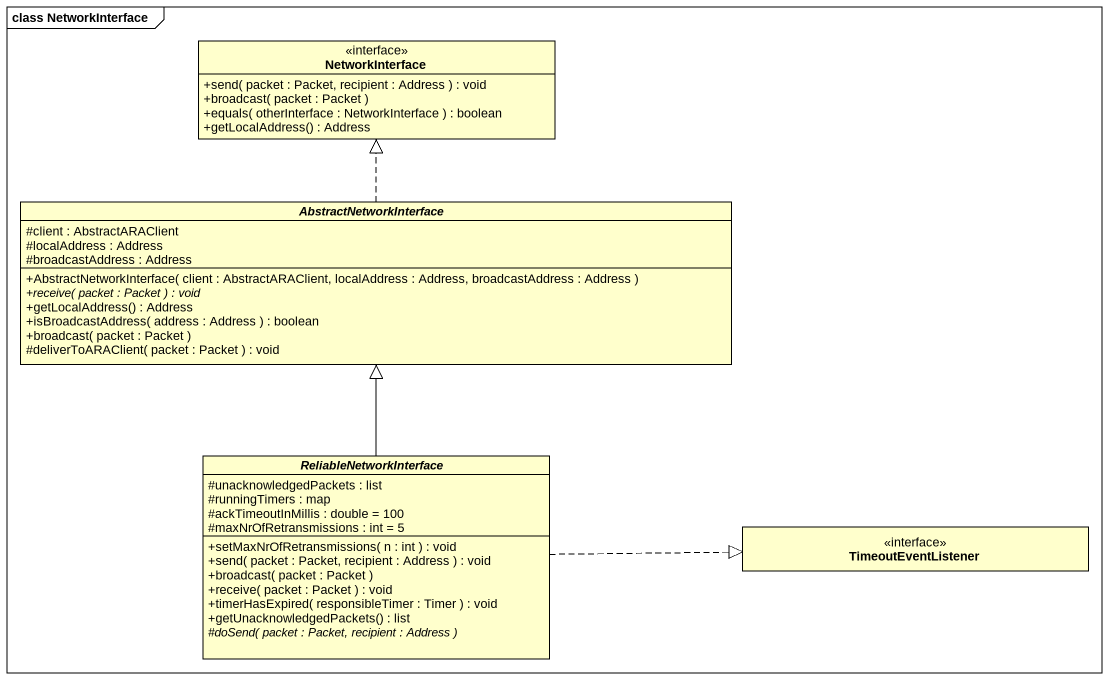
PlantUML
@startuml
mainframe class NetworkInterface
hide circle
hide empty members
skinparam classAttributeIconSize 0
interface NetworkInterface {
  +send( packet : Packet, recipient : Address ) : void
  +broadcast( packet : Packet )
  +equals( otherInterface : NetworkInterface ) : boolean
  +getLocalAddress() : Address
}
abstract class AbstractNetworkInterface {
  #client : AbstractARAClient
  #localAddress : Address
  #broadcastAddress : Address
  +AbstractNetworkInterface( client : AbstractARAClient, localAddress : Address, broadcastAddress : Address )
  {abstract} +receive( packet : Packet ) : void
  +getLocalAddress() : Address
  +isBroadcastAddress( address : Address ) : boolean
  +broadcast( packet : Packet )
  #deliverToARAClient( packet : Packet ) : void
}
abstract class ReliableNetworkInterface {
  #unacknowledgedPackets : list
  #runningTimers : map
  #ackTimeoutInMillis : double = 100
  #maxNrOfRetransmissions : int = 5
  +setMaxNrOfRetransmissions( n : int ) : void
  +send( packet : Packet, recipient : Address ) : void
  +broadcast( packet : Packet )
  +receive( packet : Packet ) : void
  +timerHasExpired( responsibleTimer : Timer ) : void
  +getUnacknowledgedPackets() : list
  {abstract} #doSend( packet : Packet, recipient : Address )
}
interface TimeoutEventListener
AbstractNetworkInterface .up.|> NetworkInterface
ReliableNetworkInterface -up-|> AbstractNetworkInterface
ReliableNetworkInterface .right.|> TimeoutEventListener
@enduml
